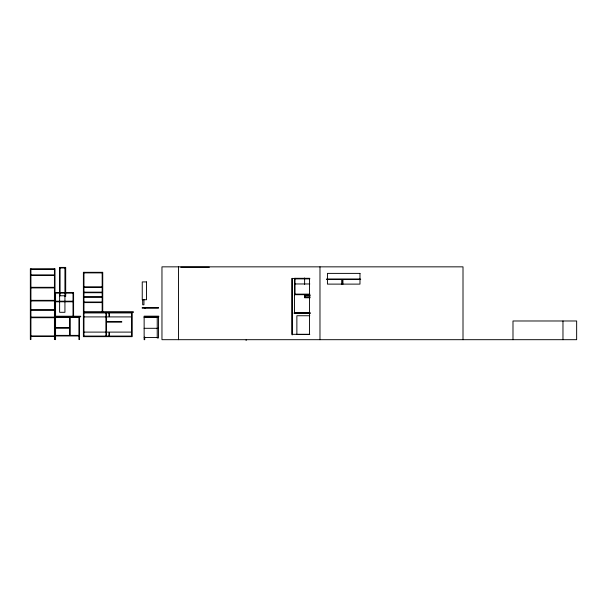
<?xml version="1.0" encoding="UTF-8"?>
<svg xmlns="http://www.w3.org/2000/svg" width="607" height="607" viewBox="0 0 607 607"><rect width="100%" height="100%" fill="white"/><g stroke="black" fill="none" stroke-linecap="round" stroke-linejoin="round"><path stroke-width="0.91" d="M180.742 267.224L209.385 267.224M60.002 267.983L64.934 267.983M30.919 268.818L30.919 339.563L30.35 339.563L30.35 268.818L55.002 268.757L55.002 339.594L55.571 339.594L55.571 316.801L79.487 316.801L79.487 339.563L78.918 339.563L78.918 316.801M30.919 269.409L54.433 269.409M83.963 272.884L102.173 272.884M30.919 274.888L54.433 274.888M30.919 275.479L54.433 275.479M309.813 278.317L294.463 278.317L294.463 313.508M295.032 278.886L309.813 278.886M326.536 278.985L360.308 278.985M326.642 279.554L360.725 279.554M295.032 283.962L309.813 283.962M83.963 286.845L102.173 286.845M30.919 287.316L54.433 287.316M83.963 287.415L102.173 287.415M30.919 287.908L54.433 287.908M83.963 292.157L102.173 292.157M55.002 292.559L73.584 292.559L73.584 316.232M83.963 292.726L102.173 292.726M55.571 293.128L73.015 293.128M295.032 294.129L309.813 294.129M294.463 294.699L309.813 294.699M304.615 295.207L310.124 295.207M59.623 295.768L64.934 295.768M304.615 295.776L310.124 295.776M64.934 296.337L65.693 296.337L65.693 267.414L59.623 267.414L59.623 312.302L64.934 312.302L64.934 267.414M83.963 296.709L102.173 296.709M304.615 296.975L310.131 296.975M83.963 297.278L102.173 297.278M310.131 297.764L304.615 297.764L304.615 294.994M30.919 300.344L54.433 300.344M30.919 300.943L54.433 300.943M55.571 301.209L73.015 301.209M55.571 301.778L73.015 301.778M83.963 302.02L102.173 302.02M83.963 302.59L102.173 302.59M30.919 309.699L54.433 309.699M30.919 310.291L54.433 310.291M83.394 311.77L133.373 311.77L133.373 312.37L83.394 312.37M310.063 312.863L294.122 312.863L294.122 313.462L310.207 313.508M83.963 312.939L108.934 312.939M109.503 312.939L131.605 312.939M310.162 312.909L294.653 312.909L294.653 313.508M309.782 315.739L296.869 315.739L296.869 334.411L309.782 334.411M55.002 316.232L80.685 316.232L80.685 316.831L55.002 316.831M83.963 316.907L108.934 316.907L108.934 312.37M131.605 316.907L109.503 316.907L109.503 312.37M144.14 316.922L158.746 316.922L158.746 316.164L144.14 316.164L144.14 339.685L144.709 339.685L144.709 337.006M30.919 317.112L54.433 317.112M55.571 317.4L78.918 317.4M144.14 317.491L157.228 317.491M30.919 317.711L54.433 317.711M106.468 321.573L121.741 321.573L121.741 322.142L106.468 322.142M55.571 327.613L69.623 327.613M55.571 328.212L69.623 328.212M144.14 328.304L158.48 328.304M83.963 332.105L108.934 332.105L108.934 336.081M131.605 332.105L109.503 332.105L109.503 336.081M55.571 335.39L78.918 335.39M30.919 335.929L54.433 335.929M55.571 335.959L78.918 335.959M83.963 336.081L131.605 336.081M30.919 336.528L54.433 336.528M144.14 337.462L157.228 337.462M55.002 339.51L54.433 339.51L54.433 268.757M245.903 340.155L246.472 340.155M562.97 320.982L562.97 339.685M512.991 339.685L512.991 320.982L576.65 320.982L576.65 339.685L161.963 339.685L161.963 266.845L463.004 266.845L463.004 339.685M342.932 279.554L342.932 284.281M342.363 279.554L342.363 284.281M341.794 279.554L341.794 284.281M319.98 266.845L319.98 339.685M305.291 295.776L305.291 296.975M304.615 277.998L304.615 284.326M295.032 278.317L295.032 294.699M292.187 278.294L292.187 334.965M178.466 266.845L178.466 339.685M158.48 316.922L158.48 337.94L157.228 337.94L157.228 316.922M144.929 307.514L144.929 308.273M144.739 307.514L144.739 308.273M143.942 299.517L143.942 304.797L142.683 304.797L142.683 299.517M132.174 312.37L132.174 336.65L83.394 336.65L83.394 272.315L102.742 272.315L102.742 311.77M131.605 312.37L131.605 336.65M106.468 312.37L106.468 336.081M105.899 312.37L105.899 336.081M102.173 272.315L102.173 311.77M83.963 272.315L83.963 311.77M83.963 312.37L83.963 336.65M73.015 292.559L73.015 316.232M70.192 317.423L70.192 335.39M69.623 317.423L69.623 335.39M60.002 267.414L60.002 295.768M55.571 292.559L55.571 316.232M359.974 273.393L327.439 273.393L327.439 284.114L359.974 284.114L359.974 273.393M309.494 278.438L291.952 278.438L291.952 334.32L309.494 334.32L309.494 278.438M146.537 281.921L142.243 281.921L142.243 299.737L146.537 299.737L146.537 281.921M158.427 307.514L142.243 307.514L142.243 308.273L158.427 308.273L158.427 307.514"/></g></svg>
